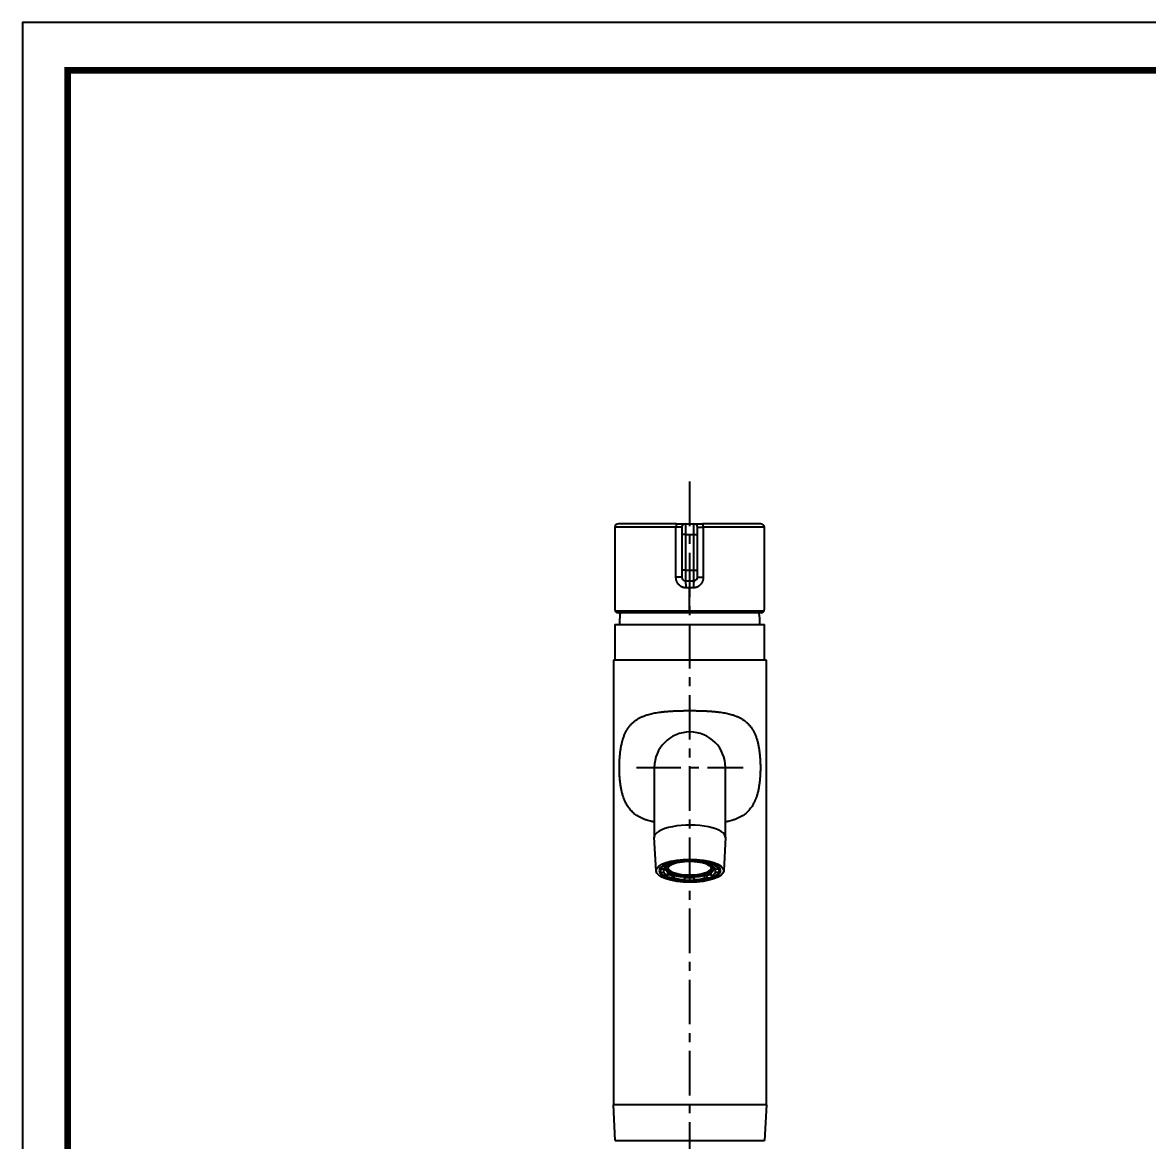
# Model space of a CAD drawing. Extents: x 0 to 790, y 0 to 579.
# Drawn here: x 0 to 316.1, y 264.6 to 578.8 of the extents above; entities that cross this region are included whole.
import ezdxf

# ---------------------------------------------------------------- set-up
doc = ezdxf.new("R2010")
doc.units = 0
doc.header["$LTSCALE"] = 10
doc.header["$MEASUREMENT"] = 0
doc.header["$PDMODE"] = 3
doc.header["$PDSIZE"] = -10
doc.linetypes.add('CENTER', pattern=[2, 1.25, -0.25, 0.25, -0.25])
doc.layers.get('0').update_dxf_attribs({"linetype": 'CONTINUOUS'})
doc.layers.get('DEFPOINTS').update_dxf_attribs({"linetype": 'CONTINUOUS'})
doc.layers.add('1', color=7, linetype='CONTINUOUS')
doc.layers.add('42', color=7, linetype='CONTINUOUS', true_color=0xffffff)
doc.styles.add('Daelim Dimension', font='')
doc.styles.get('Daelim Dimension').set_extended_font_data('나눔고딕')
doc.dimstyles.new('DEFAULT', dxfattribs={"dimscale": 2, "dimtxt": 2, "dimasz": 2, "dimexe": 0, "dimexo": 2, "dimgap": 1, "dimtad": 1, "dimdec": 0, "dimzin": 9, "dimdsep": 46, "dimtxsty": 'Daelim Dimension', "dimcen": 0.5, "dimclrd": 5, "dimclre": 5, "dimclrt": 256, "dimadec": 1, "dimazin": 0, "dimtfac": 1, "dimtdec": 0, "dimtix": 1, "dimtmove": 0, "dimatfit": 3, "dimfxl": 1, "dimtolj": 1, "dimtzin": 1, "dimlwd": 9, "dimlwe": 9, "dimarcsym": 0})

# ---------------------------------------------------------------- blocks, each defined once
blk = doc.blocks.new('*D0')
at = {"color": 5, "lineweight": 9, "ltscale": 0.5, "transparency": 16777216}
for p, q in [((169.97, 243.19), (57.27, 243.19)), ((169.97, 243.07), (169.97, 243.19)), ((200.97, 243.19), (173.97, 243.19)), ((204.97, 243.07), (204.97, 243.19))]:
    blk.add_line(p, q, dxfattribs=at)
at = {"color": 5, "ltscale": 0.5, "transparency": 16777216}
for points in [[(173.97, 243.86), (173.97, 242.52), (169.97, 243.19)], [(200.97, 243.86), (200.97, 242.52), (204.97, 243.19)]]:
    blk.add_solid(points, dxfattribs=at)
at = {"layer": 'DEFPOINTS', "color": 0, "ltscale": 0.5, "transparency": 16777216}
for p in [(169.97, 247.07), (204.97, 247.07), (204.97, 243.19)]:
    blk.add_point(p, dxfattribs=at)
at = {"color": 7, "lineweight": -3, "ltscale": 0.5, "transparency": 16777216, "insert": (101.46, 251.83), "char_height": 10, "attachment_point": 5, "style": 'Daelim Dimension'}
blk.add_mtext('\\A1;설치구멍 %%C35', dxfattribs=at)

msp = doc.modelspace()

# ---------------------------------------------------------------- linework, layer by layer
at = {"ltscale": 0.5}
for p, q in [((178.02, 340.41), (177.52, 349.81)), ((197.52, 349.81), (197.02, 340.41)), ((166.52, 264.61), (166.02, 274.61)), ((209.02, 274.61), (208.52, 264.61))]:
    msp.add_line(p, q, dxfattribs=at)
at = {"lineweight": -3, "ltscale": 0.5}
msp.add_lwpolyline([(0, 0), (789.88, 0), (789.88, 578.76), (0, 578.76)], close=True, dxfattribs=at)
at = {"color": 5, "linetype": 'ByBlock', "lineweight": -3, "const_width": 1.82}
msp.add_lwpolyline([(12.7, 24.78), (777.1, 24.78), (777.1, 565.32), (12.7, 565.32)], close=True, dxfattribs=at)
at = {"layer": '1', "color": 1, "linetype": 'CENTER', "lineweight": -3}
for p, q in [((187.45, 449.77), (187.45, 244.98)), ((172.52, 369.41), (202.52, 369.41))]:
    msp.add_line(p, q, dxfattribs=at)
at = {"layer": '1', "color": 7, "linetype": 'Continuous', "lineweight": -3}
for p, q in [((183.61, 436.91), (166.45, 436.91)), ((166.45, 436.91), (166.45, 413.93)), ((183.8, 437.91), (167.45, 437.91)), ((183.61, 422.91), (183.61, 436.91)), ((185.25, 436.91), (183.61, 436.91)), ((183.8, 437.91), (186.25, 437.91)), ((185.25, 436.91), (185.25, 434.91)), ((186.25, 437.91), (188.65, 437.91)), ((186.25, 437.91), (186.25, 434.91)), ((188.65, 437.91), (191.1, 437.91)), ((188.65, 434.91), (188.65, 437.91)), ((189.65, 436.91), (191.28, 436.91)), ((189.65, 434.91), (189.65, 436.91)), ((207.45, 437.91), (191.1, 437.91)), ((208.45, 436.91), (191.28, 436.91)), ((191.28, 436.91), (191.28, 422.91)), ((208.45, 413.92), (208.45, 436.91)), ((186.25, 434.91), (185.25, 434.91)), ((185.25, 434.91), (185.25, 424.91)), ((186.25, 434.91), (186.25, 424.91)), ((186.25, 434.91), (188.65, 434.91)), ((188.65, 434.91), (189.65, 434.91)), ((188.65, 424.91), (188.65, 434.91)), ((189.65, 424.91), (189.65, 434.91)), ((186.25, 424.91), (185.25, 424.91)), ((185.25, 424.91), (185.25, 422.91)), ((186.25, 424.91), (186.25, 421.91)), ((186.25, 424.91), (188.65, 424.91)), ((188.65, 424.91), (189.65, 424.91)), ((188.65, 421.91), (188.65, 424.91)), ((189.65, 422.91), (189.65, 424.91)), ((186.25, 421.91), (188.65, 421.91)), ((187.45, 419.91), (186.35, 419.91)), ((187.45, 413.41), (187.45, 419.91)), ((188.54, 419.91), (187.45, 419.91)), ((166.95, 413.41), (187.45, 413.41)), ((207.46, 412.91), (167.43, 412.91)), ((187.45, 413.41), (207.95, 413.41)), ((180.63, 342.04), (180.63, 342.18)), ((181.37, 341.87), (180.63, 342.04)), ((180.75, 341.5), (180.75, 340.89)), ((181.37, 341.87), (181.37, 342.48)), ((182.72, 342.75), (183.23, 342.5)), ((185.97, 343.22), (185.97, 343.31)), ((186.13, 342.91), (185.97, 343.22)), ((186.13, 342.91), (186.13, 343.32)), ((188.76, 342.91), (188.76, 343.33)), ((188.92, 343.22), (188.76, 342.91)), ((191.67, 342.5), (192.18, 342.75)), ((192.18, 342.75), (192.18, 342.89)), ((193.53, 341.87), (193.53, 342.53)), ((194.27, 342.04), (193.53, 341.87)), ((194.15, 340.89), (194.15, 341.5)), ((194.27, 342.25), (194.27, 342.04)), ((180.17, 340.87), (179.28, 340.93)), ((179.85, 340.89), (179.28, 340.86)), ((179.28, 340.86), (179.28, 339.92)), ((179.28, 339.92), (180.17, 339.97)), ((180.17, 339.97), (180.17, 340.87)), ((180.63, 338.8), (181.37, 338.98)), ((181.37, 338.98), (181.37, 339.92)), ((183.01, 339.18), (182.72, 339.03)), ((182.72, 338.09), (182.72, 339.03)), ((183.23, 338.34), (182.72, 338.09)), ((183.23, 338.34), (183.23, 339.11)), ((186.13, 337.93), (186.13, 338.65)), ((188.76, 337.93), (188.76, 338.65)), ((191.67, 338.34), (191.67, 339.11)), ((192.18, 338.09), (191.67, 338.34)), ((192.18, 339.03), (191.89, 339.18)), ((192.18, 339.03), (192.18, 338.09)), ((193.53, 338.98), (193.53, 339.92)), ((193.53, 338.98), (194.27, 338.8)), ((194.73, 340.87), (195.62, 340.93)), ((194.73, 339.97), (194.73, 340.87)), ((195.62, 339.92), (194.73, 339.97)), ((195.62, 340.86), (195.05, 340.89)), ((195.62, 340.93), (195.62, 341.3)), ((195.62, 340.86), (195.62, 339.92)), ((185.97, 337.63), (186.13, 337.93)), ((188.76, 337.93), (188.92, 337.63)), ((168.7, 264.61), (168.7, 264.61))]:
    msp.add_line(p, q, dxfattribs=at)
for centre, start, end in [((167.45, 436.91), 90, 180), ((186.25, 436.91), 90, 180), ((188.65, 436.91), 0, 90), ((207.45, 436.91), 0, 90), ((186.25, 422.91), 180, 270), ((188.65, 422.91), 270, 0)]:
    msp.add_arc(centre, 1, start, end, dxfattribs=at)
for centre, major_axis, ratio, start_param, end_param in [((183.8, 436.91), (0, 1), 0.182609, 0, 1.570796), ((191.1, 436.91), (0, 1), 0.182609, 4.712389, 6.283185), ((167.43, 413.41), (0, 0.5), 0.97633, 1.570796, 3.141593), ((207.46, 413.41), (0, 0.5), 0.97633, 3.141595, 4.712389), ((187.45, 340.42), (8.3, 0), 0.34202, 2.534988, 2.9628), ((187.45, 340.89), (6.7, 0), 0.34202, 2.294639, 6.283185), ((187.45, 340.42), (7.4, 0), 0.34202, 2.534988, 2.9628), ((187.45, 340.89), (6.2, 0), 0.34202, 2.130785, 6.283185), ((187.45, 340.42), (8.3, 0), 0.34202, 1.749589, 2.177401), ((187.45, 340.42), (7.4, 0), 0.34202, 1.749589, 2.177401), ((187.45, 340.89), (6.7, 0), 0.34202, 1.37317, 1.76852), ((187.45, 340.89), (6.2, 0), 0.34202, 1.356972, 1.784719), ((187.45, 340.42), (7.4, 0), 0.34202, 0.964191, 1.392003), ((187.45, 340.42), (8.3, 0), 0.34202, 0.964191, 1.392003), ((187.45, 340.89), (6.2, 0), 0.34202, 0, 1.010906), ((187.45, 340.89), (6.7, 0), 0.34202, 0, 0.847052), ((187.45, 340.42), (7.4, 0), 0.34202, 0.178793, 0.606605), ((187.45, 340.42), (8.3, 0), 0.34202, 0.178793, 0.606605), ((187.45, 341.36), (-8.3, 0), 0.34202, 0.125876, 0.178793), ((187.45, 340.42), (8.3, 0), 0.34202, 3.320386, 3.748198), ((187.45, 340.42), (7.4, 0), 0.34202, 3.320386, 3.748198), ((187.45, 341.64), (7.4, 0), 0.34202, 3.384379, 3.611555), ((187.45, 341.36), (6.2, 0), 0.34202, 3.25253, 6.17215), ((187.45, 341.36), (8.3, 0), 0.34202, 3.890405, 4.105784), ((187.45, 340.42), (7.4, 0), 0.34202, 4.105784, 4.533596), ((187.45, 341.36), (8.3, 0), 0.34202, 4.553163, 4.871615), ((187.45, 340.42), (7.4, 0), 0.34202, 4.891182, 5.318994), ((187.45, 341.36), (8.3, 0), 0.34202, 5.318994, 5.534373), ((187.45, 340.42), (7.4, 0), 0.34202, 5.67658, 6.104392), ((187.45, 341.64), (7.4, 0), 0.34202, 5.813124, 6.040301), ((187.45, 340.42), (8.3, 0), 0.34202, 5.67658, 6.104392), ((187.45, 341.36), (8.3, 0), 0.34202, 6.104392, 6.226999), ((187.45, 340.42), (8.3, 0), 0.34202, 4.105784, 4.533596), ((187.45, 340.42), (8.3, 0), 0.34202, 4.891182, 5.318994)]:
    msp.add_ellipse(centre, major_axis=major_axis, ratio=ratio, start_param=start_param, end_param=end_param, dxfattribs=at)
for points, knots in [([(185.25, 422.91), (185.25, 422.91), (185.24, 422.91), (185.21, 422.91), (185.18, 422.91), (185.11, 422.91), (185.06, 422.91), (184.94, 422.91), (184.88, 422.91), (184.73, 422.91), (184.64, 422.91), (184.46, 422.91), (184.36, 422.91), (184.15, 422.91), (184.05, 422.91), (183.83, 422.91), (183.72, 422.91), (183.61, 422.91)], [0, 0, 0, 0, 0.125, 0.125, 0.25, 0.25, 0.375, 0.375, 0.5, 0.5, 0.625, 0.625, 0.75, 0.75, 0.875, 0.875, 1, 1, 1, 1]), ([(186.35, 419.91), (186.34, 419.91), (186.33, 419.91), (186.3, 419.91), (186.28, 419.91), (186.25, 419.91), (186.22, 419.91), (186.2, 419.91), (186.17, 419.92), (186.15, 419.92), (186.12, 419.92), (186.1, 419.92), (186.07, 419.93), (186.05, 419.93), (186.02, 419.93), (186, 419.94), (185.97, 419.94), (185.94, 419.94), (185.92, 419.95), (185.89, 419.95), (185.87, 419.96), (185.84, 419.96), (185.82, 419.97), (185.79, 419.97), (185.77, 419.98), (185.74, 419.98), (185.72, 419.99), (185.7, 420), (185.67, 420), (185.65, 420.01), (185.62, 420.02), (185.6, 420.03), (185.57, 420.03), (185.55, 420.04), (185.52, 420.05), (185.5, 420.06), (185.47, 420.07), (185.45, 420.08), (185.43, 420.09), (185.4, 420.1), (185.38, 420.11), (185.32, 420.13), (185.23, 420.17), (185.11, 420.23), (185, 420.3), (184.85, 420.4), (184.66, 420.54), (184.46, 420.74), (184.27, 420.95), (184.13, 421.15), (184.03, 421.31), (183.96, 421.44), (183.9, 421.58), (183.85, 421.69), (183.82, 421.77), (183.8, 421.83), (183.78, 421.88), (183.76, 421.94), (183.74, 421.99), (183.73, 422.05), (183.71, 422.1), (183.7, 422.16), (183.69, 422.22), (183.68, 422.27), (183.66, 422.33), (183.65, 422.39), (183.65, 422.45), (183.64, 422.5), (183.63, 422.56), (183.63, 422.62), (183.62, 422.68), (183.62, 422.73), (183.62, 422.79), (183.61, 422.85), (183.61, 422.89), (183.61, 422.91)], [0, 0, 0, 0, 0.005714, 0.01142, 0.017118, 0.022809, 0.028493, 0.034172, 0.039846, 0.045515, 0.05118, 0.056841, 0.062499, 0.068155, 0.07381, 0.079463, 0.085116, 0.090769, 0.096422, 0.102077, 0.107733, 0.113392, 0.119054, 0.12472, 0.13039, 0.136064, 0.141744, 0.14743, 0.153123, 0.158823, 0.16453, 0.170246, 0.175971, 0.181705, 0.187449, 0.193203, 0.198969, 0.204746, 0.210536, 0.216339, 0.222155, 0.227984, 0.257559, 0.287158, 0.316858, 0.346732, 0.407984, 0.46994, 0.533668, 0.597724, 0.63058, 0.663477, 0.696494, 0.729708, 0.742703, 0.755659, 0.76858, 0.78147, 0.794333, 0.807173, 0.819995, 0.832804, 0.845602, 0.858396, 0.871188, 0.883984, 0.896787, 0.909602, 0.922433, 0.935285, 0.948162, 0.961067, 0.974006, 0.986982, 1, 1, 1, 1]), ([(186.25, 421.91), (186.26, 421.91), (186.26, 421.9), (186.28, 421.85), (186.28, 421.81), (186.29, 421.71), (186.3, 421.65), (186.31, 421.5), (186.32, 421.42), (186.33, 421.23), (186.33, 421.13), (186.34, 420.91), (186.34, 420.8), (186.35, 420.55), (186.35, 420.43), (186.35, 420.17), (186.35, 420.04), (186.35, 419.91)], [0, 0, 0, 0, 0.125, 0.125, 0.25, 0.25, 0.375, 0.375, 0.5, 0.5, 0.625, 0.625, 0.75, 0.75, 0.875, 0.875, 1, 1, 1, 1]), ([(191.28, 422.91), (191.28, 422.9), (191.28, 422.88), (191.28, 422.86), (191.28, 422.83), (191.28, 422.8), (191.28, 422.78), (191.28, 422.75), (191.28, 422.72), (191.28, 422.7), (191.27, 422.67), (191.27, 422.64), (191.27, 422.62), (191.27, 422.59), (191.27, 422.56), (191.26, 422.54), (191.26, 422.51), (191.26, 422.49), (191.25, 422.46), (191.25, 422.43), (191.24, 422.41), (191.24, 422.38), (191.24, 422.35), (191.23, 422.33), (191.23, 422.3), (191.22, 422.28), (191.22, 422.25), (191.21, 422.22), (191.21, 422.2), (191.2, 422.17), (191.19, 422.15), (191.19, 422.12), (191.18, 422.1), (191.17, 422.07), (191.17, 422.05), (191.16, 422.02), (191.15, 421.99), (191.14, 421.97), (191.14, 421.94), (191.13, 421.92), (191.12, 421.89), (191.11, 421.87), (191.1, 421.84), (191.09, 421.82), (191.09, 421.79), (191.08, 421.77), (191.07, 421.74), (191.04, 421.68), (191, 421.58), (190.94, 421.44), (190.86, 421.31), (190.76, 421.15), (190.62, 420.95), (190.44, 420.74), (190.23, 420.54), (190.05, 420.4), (189.9, 420.3), (189.78, 420.23), (189.67, 420.17), (189.57, 420.13), (189.5, 420.1), (189.45, 420.08), (189.4, 420.06), (189.35, 420.04), (189.3, 420.03), (189.25, 420.01), (189.2, 420), (189.15, 419.98), (189.1, 419.97), (189.05, 419.96), (189, 419.95), (188.95, 419.94), (188.9, 419.94), (188.85, 419.93), (188.8, 419.92), (188.75, 419.92), (188.7, 419.91), (188.65, 419.91), (188.6, 419.91), (188.56, 419.91), (188.54, 419.91)], [0, 0, 0, 0, 0.005948, 0.011887, 0.017817, 0.023738, 0.029652, 0.035558, 0.041458, 0.04735, 0.053236, 0.059116, 0.064991, 0.070861, 0.076725, 0.082586, 0.088443, 0.094296, 0.100146, 0.105993, 0.111838, 0.117681, 0.123523, 0.129364, 0.135204, 0.141044, 0.146884, 0.152725, 0.158566, 0.164409, 0.170254, 0.176102, 0.181951, 0.187804, 0.193661, 0.199521, 0.205385, 0.211255, 0.217129, 0.223009, 0.228894, 0.234786, 0.240685, 0.246591, 0.252504, 0.258425, 0.264355, 0.270293, 0.3035, 0.336514, 0.369413, 0.402277, 0.466323, 0.530061, 0.592008, 0.65327, 0.683137, 0.712834, 0.742436, 0.772018, 0.783663, 0.795254, 0.806796, 0.818294, 0.829752, 0.841175, 0.852567, 0.863933, 0.875277, 0.886604, 0.89792, 0.909228, 0.920534, 0.931841, 0.943156, 0.954483, 0.965826, 0.97719, 0.98858, 1, 1, 1, 1]), ([(188.65, 421.91), (188.64, 421.91), (188.64, 421.9), (188.62, 421.85), (188.62, 421.82), (188.61, 421.75), (188.6, 421.72), (188.6, 421.66), (188.59, 421.62), (188.59, 421.55), (188.59, 421.51), (188.58, 421.42), (188.58, 421.37), (188.57, 421.28), (188.57, 421.22), (188.57, 421.12), (188.56, 421.06), (188.56, 420.95), (188.56, 420.89), (188.55, 420.77), (188.55, 420.71), (188.55, 420.52), (188.55, 420.4), (188.54, 420.15), (188.54, 420.03), (188.54, 419.91)], [0, 0, 0, 0, 0.125, 0.125, 0.25, 0.25, 0.3125, 0.3125, 0.375, 0.375, 0.4375, 0.4375, 0.5, 0.5, 0.5625, 0.5625, 0.625, 0.625, 0.6875, 0.6875, 0.75, 0.75, 0.875, 0.875, 1, 1, 1, 1]), ([(189.65, 422.91), (189.65, 422.91), (189.66, 422.91), (189.7, 422.91), (189.73, 422.91), (189.81, 422.91), (189.86, 422.91), (189.97, 422.91), (190.04, 422.91), (190.18, 422.91), (190.27, 422.91), (190.44, 422.91), (190.54, 422.91), (190.74, 422.91), (190.84, 422.91), (191.06, 422.91), (191.17, 422.91), (191.28, 422.91)], [0, 0, 0, 0, 0.125, 0.125, 0.25, 0.25, 0.375, 0.375, 0.5, 0.5, 0.625, 0.625, 0.75, 0.75, 0.875, 0.875, 1, 1, 1, 1]), ([(166.45, 413.92), (166.45, 413.92), (166.45, 413.91), (166.45, 413.9), (166.45, 413.88), (166.45, 413.87), (166.45, 413.85), (166.45, 413.84), (166.45, 413.83), (166.45, 413.81), (166.46, 413.8), (166.46, 413.79), (166.46, 413.78), (166.46, 413.76), (166.46, 413.75), (166.47, 413.74), (166.47, 413.73), (166.47, 413.72), (166.48, 413.7), (166.48, 413.69), (166.48, 413.68), (166.49, 413.67), (166.49, 413.66), (166.5, 413.65), (166.5, 413.64), (166.5, 413.63), (166.51, 413.62), (166.51, 413.61), (166.52, 413.6), (166.53, 413.6), (166.53, 413.59), (166.54, 413.58), (166.54, 413.57), (166.55, 413.56), (166.56, 413.55), (166.56, 413.55), (166.57, 413.54), (166.58, 413.53), (166.58, 413.52), (166.59, 413.52), (166.6, 413.51), (166.61, 413.5), (166.62, 413.5), (166.62, 413.49), (166.63, 413.49), (166.64, 413.48), (166.65, 413.48), (166.66, 413.47), (166.67, 413.47), (166.68, 413.46), (166.69, 413.46), (166.7, 413.45), (166.71, 413.45), (166.72, 413.44), (166.73, 413.44), (166.74, 413.44), (166.75, 413.43), (166.76, 413.43), (166.78, 413.43), (166.79, 413.43), (166.8, 413.42), (166.81, 413.42), (166.82, 413.42), (166.84, 413.42), (166.85, 413.42), (166.86, 413.41), (166.88, 413.41), (166.89, 413.41), (166.9, 413.41), (166.92, 413.41), (166.93, 413.41), (166.94, 413.41), (166.95, 413.41)], [0, 0, 0, 0, 0.011979, 0.026246, 0.040511, 0.054774, 0.069036, 0.083297, 0.097556, 0.111814, 0.126072, 0.140328, 0.154584, 0.16884, 0.183095, 0.197351, 0.211606, 0.225861, 0.240117, 0.254373, 0.26863, 0.282887, 0.297145, 0.311405, 0.325665, 0.339927, 0.354191, 0.368456, 0.382723, 0.396992, 0.411263, 0.425536, 0.439812, 0.45409, 0.46837, 0.482654, 0.496941, 0.511231, 0.525524, 0.53982, 0.55412, 0.568424, 0.582732, 0.597043, 0.611359, 0.625679, 0.640004, 0.654333, 0.668667, 0.683006, 0.69735, 0.7117, 0.726054, 0.740414, 0.75478, 0.769151, 0.783529, 0.797912, 0.812302, 0.826698, 0.841101, 0.85551, 0.869926, 0.884349, 0.898779, 0.913216, 0.927661, 0.942113, 0.956573, 0.971041, 0.985516, 1, 1, 1, 1]), ([(167.96, 412.92), (167.93, 412.74), (167.77, 411.64), (167.7, 410.54), (167.7, 409.61)], [0, 0, 0, 0, 0.163706, 1, 1, 1, 1]), ([(207.95, 413.41), (208.01, 413.41), (208.13, 413.42), (208.28, 413.49), (208.4, 413.61), (208.44, 413.78), (208.45, 413.9), (208.45, 413.93)], [0, 0, 0, 0, 0.233701, 0.467402, 0.701104, 0.934805, 1, 1, 1, 1])]:
    msp.add_open_spline(points, degree=3, knots=knots, dxfattribs=at)
for points, degree in [([(166.48, 413.63), (166.6, 413.07), (167.26, 412.94)], 2), ([(207.2, 409.61), (207.2, 410.73), (207.11, 411.83), (206.93, 412.91)], 3), ([(207.64, 412.94), (208.31, 413.07), (208.43, 413.66)], 2)]:
    msp.add_open_spline(points, degree=degree, dxfattribs=at)
at = {"layer": '42', "color": 7, "linetype": 'Continuous', "lineweight": -3}
for p, q in [((166.45, 409.61), (208.45, 409.61)), ((166.45, 409.61), (166.45, 399.61)), ((208.45, 399.61), (208.45, 409.61)), ((209.02, 399.61), (166.02, 399.61)), ((166.02, 399.61), (166.02, 274.61)), ((209.02, 274.61), (209.02, 399.61)), ((177.52, 369.41), (177.52, 353.62)), ((197.52, 353.62), (197.52, 369.41)), ((177.52, 353.62), (177.52, 349.81)), ((197.52, 349.81), (197.52, 353.62)), ((209.02, 274.61), (166.02, 274.61)), ((166.52, 264.61), (208.52, 264.61))]:
    msp.add_line(p, q, dxfattribs=at)
for start, end in [(90, 180), (0, 90)]:
    msp.add_arc((187.52, 369.41), 10, start, end, dxfattribs=at)
for centre, major_axis, start_param, end_param in [((187.52, 349.81), (-10, 0), 3.1052, 6.283185), ((187.52, 349.81), (-10, 0), 0, 0.036393), ((187.52, 340.41), (-8.62, 0), 5.870459, 6.283185), ((187.52, 340.41), (-8.62, 0), 3.726027, 5.870459), ((187.52, 340.41), (-8.62, 0), 1.570796, 3.726027), ((187.52, 340.64), (-8.38, 0), 3.141593, 3.462035), ((187.52, 340.41), (-8.62, 0), 0, 1.570796), ((187.52, 340.64), (-8.38, 0), 6.104016, 6.283185), ((187.52, 340.64), (-8.38, 0), 0, 0.179071), ((187.52, 340.64), (-8.38, 0), 6.029403, 6.064059), ((187.52, 340.64), (-8.38, 0), 0.664938, 0.959658), ((187.52, 340.64), (-8.38, 0), 2.160729, 2.466739), ((187.52, 340.64), (-8.38, 0), 2.874165, 3.141593), ((187.52, 340.64), (-8.38, 0), 1.397027, 1.570796), ((187.52, 340.64), (-8.38, 0), 1.570796, 1.727287)]:
    msp.add_ellipse(centre, major_axis=major_axis, ratio=0.34202, start_param=start_param, end_param=end_param, dxfattribs=at)
msp.add_ellipse((187.52, 340.41), major_axis=(-9.5, 0), ratio=0.34202, dxfattribs=at)
for points, knots in [([(177.52, 354.1), (177.47, 354.11), (177.13, 354.18), (176.51, 354.32), (175.65, 354.55), (174.82, 354.82), (174.01, 355.15), (173.27, 355.52), (172.62, 355.91), (172.04, 356.32), (171.54, 356.75), (171.07, 357.2), (170.64, 357.69), (170.25, 358.21), (169.88, 358.78), (169.55, 359.38), (169.25, 360.01), (168.98, 360.67), (168.72, 361.43), (168.48, 362.27), (168.27, 363.21), (168.09, 364.19), (167.95, 365.2), (167.84, 366.22), (167.77, 367.26), (167.73, 368.31), (167.71, 369.37), (167.72, 370.42), (167.77, 371.47), (167.84, 372.51), (167.94, 373.53), (168.08, 374.54), (168.25, 375.52), (168.46, 376.46), (168.72, 377.37), (169.01, 378.24), (169.36, 379.06), (169.75, 379.83), (170.2, 380.55), (170.7, 381.2), (171.25, 381.8), (171.86, 382.35), (172.51, 382.84), (173.21, 383.26), (173.95, 383.63), (174.76, 383.97), (175.54, 384.23), (176.28, 384.44), (176.97, 384.6), (177.7, 384.75), (178.48, 384.88), (179.03, 384.96), (179.34, 385), (179.39, 385.01), (179.44, 385.01), (179.49, 385.02), (179.54, 385.03), (179.59, 385.03), (179.64, 385.04), (179.69, 385.04), (179.74, 385.05), (179.79, 385.05), (179.84, 385.06), (179.9, 385.07), (179.95, 385.07), (180, 385.08), (180.05, 385.08), (180.1, 385.09), (180.16, 385.09), (180.21, 385.1), (180.26, 385.1), (180.31, 385.11), (180.37, 385.12), (180.42, 385.12), (180.47, 385.13), (180.53, 385.13), (180.58, 385.14), (180.64, 385.14), (180.69, 385.15), (180.75, 385.15), (180.8, 385.16), (180.86, 385.16), (180.91, 385.17), (180.97, 385.17), (181.02, 385.18), (181.08, 385.18), (181.13, 385.18), (181.19, 385.19), (181.25, 385.19), (181.3, 385.2), (181.36, 385.2), (181.42, 385.21), (181.48, 385.21), (181.53, 385.22), (181.59, 385.22), (181.65, 385.22), (181.71, 385.23), (181.77, 385.23), (181.82, 385.24), (181.88, 385.24), (181.94, 385.24), (182, 385.25), (182.06, 385.25), (182.12, 385.26), (182.18, 385.26), (182.24, 385.26), (182.3, 385.27), (182.36, 385.27), (182.42, 385.27), (182.48, 385.28), (182.54, 385.28), (182.6, 385.29), (182.66, 385.29), (182.73, 385.29), (182.79, 385.3), (182.85, 385.3), (182.91, 385.3), (182.97, 385.3), (183.04, 385.31), (183.1, 385.31), (183.16, 385.31), (183.23, 385.32), (183.29, 385.32), (183.35, 385.32), (183.42, 385.33), (183.48, 385.33), (183.55, 385.33), (183.61, 385.33), (183.67, 385.34), (183.74, 385.34), (183.8, 385.34), (183.87, 385.34), (183.94, 385.35), (184, 385.35), (184.07, 385.35), (184.13, 385.35), (184.2, 385.36), (184.27, 385.36), (184.33, 385.36), (184.4, 385.36), (184.47, 385.36), (184.53, 385.37), (184.6, 385.37), (184.67, 385.37), (184.74, 385.37), (184.8, 385.37), (184.87, 385.38), (184.94, 385.38), (185.01, 385.38), (185.08, 385.38), (185.15, 385.38), (185.22, 385.38), (185.28, 385.39), (185.35, 385.39), (185.42, 385.39), (185.49, 385.39), (185.56, 385.39), (185.63, 385.39), (185.7, 385.39), (185.77, 385.39), (185.85, 385.4), (185.92, 385.4), (185.99, 385.4), (186.06, 385.4), (186.13, 385.4), (186.2, 385.4), (186.27, 385.4), (186.35, 385.4), (186.42, 385.4), (186.49, 385.4), (186.56, 385.4), (186.64, 385.4), (186.71, 385.41), (186.78, 385.41), (186.85, 385.41), (186.93, 385.41), (187, 385.41), (187.08, 385.41), (187.15, 385.41), (187.22, 385.41), (187.3, 385.41), (187.37, 385.41), (187.45, 385.41), (187.5, 385.41), (187.52, 385.41)], [0, 0, 0, 0, 0.002769, 0.020697, 0.03786, 0.057223, 0.075976, 0.094161, 0.111828, 0.127035, 0.142, 0.15676, 0.171356, 0.185832, 0.20074, 0.215539, 0.23028, 0.245013, 0.259789, 0.27828, 0.296714, 0.315191, 0.333808, 0.352308, 0.37074, 0.389197, 0.407772, 0.426322, 0.444756, 0.463165, 0.481642, 0.500236, 0.518691, 0.537102, 0.555568, 0.574046, 0.592473, 0.610948, 0.629569, 0.647702, 0.666034, 0.684648, 0.703622, 0.721327, 0.739545, 0.758327, 0.777717, 0.791523, 0.805823, 0.82063, 0.835952, 0.851798, 0.852736, 0.853676, 0.85462, 0.855566, 0.856515, 0.857466, 0.858421, 0.859378, 0.860338, 0.861301, 0.862267, 0.863235, 0.864206, 0.86518, 0.866157, 0.867136, 0.868119, 0.869104, 0.870092, 0.871083, 0.872076, 0.873073, 0.874072, 0.875074, 0.876079, 0.877086, 0.878096, 0.87911, 0.880126, 0.881145, 0.882166, 0.883191, 0.884218, 0.885248, 0.886281, 0.887316, 0.888355, 0.889396, 0.890441, 0.891487, 0.892537, 0.89359, 0.894645, 0.895704, 0.896765, 0.897829, 0.898895, 0.899965, 0.901038, 0.902113, 0.903191, 0.904272, 0.905356, 0.906442, 0.907532, 0.908624, 0.909719, 0.910817, 0.911918, 0.913021, 0.914128, 0.915237, 0.916349, 0.917464, 0.918582, 0.919703, 0.920826, 0.921953, 0.923082, 0.924214, 0.925349, 0.926487, 0.927627, 0.928771, 0.929917, 0.931067, 0.932219, 0.933374, 0.934531, 0.935692, 0.936855, 0.938022, 0.939191, 0.940363, 0.941538, 0.942716, 0.943896, 0.94508, 0.946266, 0.947456, 0.948648, 0.949843, 0.951041, 0.952241, 0.953445, 0.954651, 0.955861, 0.957073, 0.958288, 0.959506, 0.960727, 0.96195, 0.963177, 0.964406, 0.965639, 0.966874, 0.968112, 0.969353, 0.970597, 0.971843, 0.973093, 0.974345, 0.975601, 0.976859, 0.97812, 0.979384, 0.980651, 0.981921, 0.983193, 0.984469, 0.985747, 0.987028, 0.988313, 0.9896, 0.99089, 0.992182, 0.993478, 0.994777, 0.996078, 0.997383, 0.99869, 1, 1, 1, 1]), ([(187.52, 385.41), (187.55, 385.41), (187.6, 385.41), (187.67, 385.41), (187.75, 385.41), (187.82, 385.41), (187.89, 385.41), (187.97, 385.41), (188.04, 385.41), (188.12, 385.41), (188.19, 385.41), (188.26, 385.41), (188.33, 385.41), (188.41, 385.4), (188.48, 385.4), (188.55, 385.4), (188.63, 385.4), (188.7, 385.4), (188.77, 385.4), (188.84, 385.4), (188.91, 385.4), (188.98, 385.4), (189.06, 385.4), (189.13, 385.4), (189.2, 385.4), (189.27, 385.39), (189.34, 385.39), (189.41, 385.39), (189.48, 385.39), (189.55, 385.39), (189.62, 385.39), (189.69, 385.39), (189.76, 385.39), (189.83, 385.38), (189.9, 385.38), (189.97, 385.38), (190.03, 385.38), (190.1, 385.38), (190.17, 385.38), (190.24, 385.37), (190.31, 385.37), (190.38, 385.37), (190.44, 385.37), (190.51, 385.37), (190.58, 385.36), (190.64, 385.36), (190.71, 385.36), (190.78, 385.36), (190.84, 385.36), (190.91, 385.35), (190.98, 385.35), (191.04, 385.35), (191.11, 385.35), (191.17, 385.34), (191.24, 385.34), (191.3, 385.34), (191.37, 385.34), (191.43, 385.33), (191.5, 385.33), (191.56, 385.33), (191.63, 385.33), (191.69, 385.32), (191.75, 385.32), (191.82, 385.32), (191.88, 385.31), (191.94, 385.31), (192.01, 385.31), (192.07, 385.3), (192.13, 385.3), (192.19, 385.3), (192.26, 385.3), (192.32, 385.29), (192.38, 385.29), (192.44, 385.29), (192.5, 385.28), (192.56, 385.28), (192.62, 385.27), (192.68, 385.27), (192.74, 385.27), (192.8, 385.26), (192.86, 385.26), (192.92, 385.26), (192.98, 385.25), (193.04, 385.25), (193.1, 385.24), (193.16, 385.24), (193.22, 385.24), (193.28, 385.23), (193.34, 385.23), (193.39, 385.22), (193.45, 385.22), (193.51, 385.22), (193.57, 385.21), (193.63, 385.21), (193.68, 385.2), (193.74, 385.2), (193.8, 385.19), (193.85, 385.19), (193.91, 385.18), (193.96, 385.18), (194.02, 385.18), (194.08, 385.17), (194.13, 385.17), (194.19, 385.16), (194.24, 385.16), (194.3, 385.15), (194.35, 385.15), (194.41, 385.14), (194.46, 385.14), (194.51, 385.13), (194.57, 385.13), (194.62, 385.12), (194.68, 385.12), (194.73, 385.11), (194.78, 385.1), (194.83, 385.1), (194.89, 385.09), (194.94, 385.09), (194.99, 385.08), (195.04, 385.08), (195.1, 385.07), (195.15, 385.07), (195.2, 385.06), (195.25, 385.05), (195.3, 385.05), (195.35, 385.04), (195.4, 385.04), (195.45, 385.03), (195.5, 385.03), (195.55, 385.02), (195.6, 385.01), (195.65, 385.01), (195.7, 385), (196.01, 384.96), (196.57, 384.88), (197.34, 384.75), (198.08, 384.6), (198.76, 384.44), (199.51, 384.23), (200.29, 383.97), (201.09, 383.63), (201.83, 383.26), (202.53, 382.84), (203.19, 382.35), (203.8, 381.8), (204.35, 381.2), (204.84, 380.55), (205.29, 379.83), (205.68, 379.06), (206.03, 378.24), (206.33, 377.37), (206.58, 376.46), (206.79, 375.52), (206.96, 374.54), (207.1, 373.53), (207.21, 372.51), (207.28, 371.47), (207.32, 370.42), (207.33, 369.37), (207.32, 368.31), (207.27, 367.26), (207.2, 366.22), (207.09, 365.2), (206.95, 364.19), (206.77, 363.21), (206.56, 362.27), (206.32, 361.43), (206.06, 360.67), (205.79, 360.01), (205.5, 359.38), (205.16, 358.78), (204.8, 358.21), (204.4, 357.69), (203.97, 357.2), (203.51, 356.75), (203, 356.32), (202.43, 355.91), (201.77, 355.52), (201.03, 355.15), (200.22, 354.82), (199.39, 354.55), (198.53, 354.32), (197.92, 354.18), (197.57, 354.11), (197.52, 354.1)], [0, 0, 0, 0, 0.00131, 0.002617, 0.003921, 0.005223, 0.006521, 0.007817, 0.00911, 0.010399, 0.011686, 0.01297, 0.014252, 0.01553, 0.016805, 0.018078, 0.019347, 0.020614, 0.021878, 0.023139, 0.024397, 0.025652, 0.026905, 0.028154, 0.029401, 0.030644, 0.031885, 0.033123, 0.034358, 0.03559, 0.03682, 0.038046, 0.03927, 0.04049, 0.041708, 0.042923, 0.044135, 0.045345, 0.046551, 0.047754, 0.048955, 0.050153, 0.051348, 0.05254, 0.053729, 0.054915, 0.056098, 0.057279, 0.058457, 0.059631, 0.060803, 0.061973, 0.063139, 0.064302, 0.065463, 0.06662, 0.067775, 0.068927, 0.070076, 0.071222, 0.072366, 0.073506, 0.074644, 0.075779, 0.076911, 0.07804, 0.079166, 0.08029, 0.08141, 0.082528, 0.083643, 0.084755, 0.085864, 0.086971, 0.088074, 0.089175, 0.090273, 0.091368, 0.09246, 0.093549, 0.094636, 0.095719, 0.0968, 0.097878, 0.098953, 0.100026, 0.101095, 0.102162, 0.103226, 0.104287, 0.105345, 0.1064, 0.107453, 0.108502, 0.109549, 0.110593, 0.111635, 0.112673, 0.113709, 0.114742, 0.115771, 0.116799, 0.117823, 0.118845, 0.119863, 0.120879, 0.121892, 0.122903, 0.12391, 0.124915, 0.125917, 0.126916, 0.127912, 0.128905, 0.129896, 0.130884, 0.131869, 0.132851, 0.133831, 0.134807, 0.135781, 0.136752, 0.137721, 0.138686, 0.139649, 0.140609, 0.141566, 0.14252, 0.143472, 0.144421, 0.145367, 0.14631, 0.147251, 0.148188, 0.164033, 0.179354, 0.194159, 0.208458, 0.222262, 0.24165, 0.260431, 0.278648, 0.29635, 0.315323, 0.333935, 0.352266, 0.370397, 0.389016, 0.40749, 0.425915, 0.444391, 0.462855, 0.481265, 0.499717, 0.51831, 0.536786, 0.555193, 0.573625, 0.592173, 0.610746, 0.629202, 0.647633, 0.666131, 0.684746, 0.703221, 0.721654, 0.740142, 0.754917, 0.769649, 0.784388, 0.799187, 0.814093, 0.828567, 0.843162, 0.857921, 0.872884, 0.88809, 0.905755, 0.923939, 0.94269, 0.962051, 0.979212, 0.997139, 1, 1, 1, 1])]:
    msp.add_open_spline(points, degree=3, knots=knots, dxfattribs=at)
for points, degree in [([(179.15, 340.64), (179.09, 340.82), (179.17, 340.99)], 2), ([(195.83, 340.97), (195.87, 340.86), (195.9, 340.75), (195.9, 340.64)], 3)]:
    msp.add_open_spline(points, degree=degree, dxfattribs=at)

# ---------------------------------------------------------------- dimensions: what is measured, and where the dimension line sits
at = {"color": 5, "lineweight": -3, "ltscale": 0.5}
dim = msp.add_linear_dim(base=(204.97, 243.19), p1=(169.97, 247.07), p2=(204.97, 247.07), text='설치구멍 %%C<>', dimstyle='DEFAULT', override={"dimtxt": 5, "dimclrd": 5, "dimclre": 5, "dimclrt": 7}, dxfattribs=at)
dim.commit()
dim.dimension.update_dxf_attribs({"geometry": '*D0', "text_midpoint": (101.46, 243.19), "dimtype": 128})

doc.saveas('drawing.dxf')
